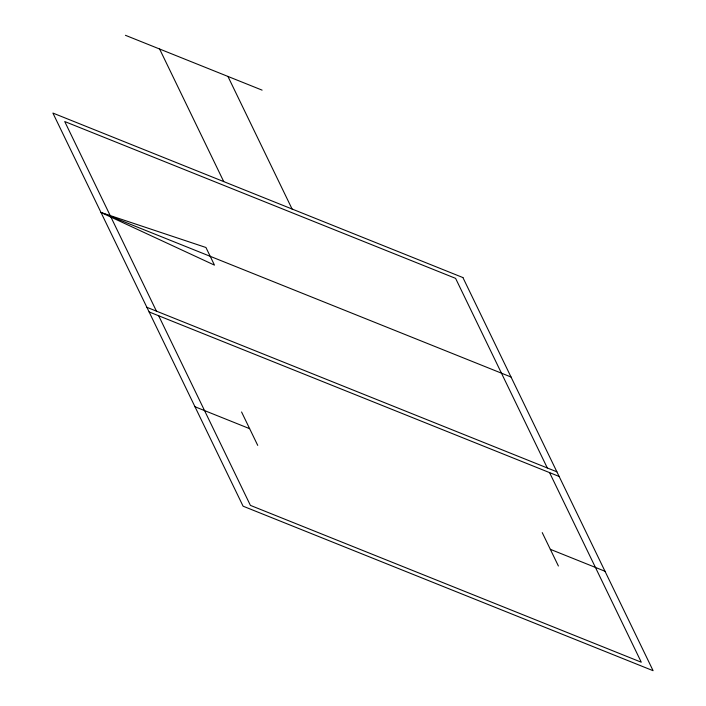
<?xml version="1.0" encoding="UTF-8"?>
<svg xmlns="http://www.w3.org/2000/svg" width="706" height="706" viewBox="0 0 706 706"><rect width="100%" height="100%" fill="white"/><g stroke="black" fill="none" stroke-linecap="round" stroke-linejoin="round"><path stroke-width="1.06" d="M101.002 212.497L205.94 247.488L214.483 265.138L101.002 212.497L511.029 377.013M125.43 35.3L262.102 90.139M146.866 307.295L556.884 471.811M149.116 311.937L559.134 476.453M194.971 406.744L249.642 428.674M550.327 549.321L604.998 571.26M547.318 467.972L455.599 278.367L64.714 121.529L156.432 311.134M549.568 472.614L641.286 662.219L250.401 505.381L158.682 315.776M542.243 532.624L558.402 566.018M227.932 76.424L292.081 209.02M159.6 49.005L223.74 181.601M241.567 411.977L257.725 445.38M462.915 277.564L52.897 113.057L243.085 506.184L653.103 670.7L462.915 277.564"/></g></svg>
